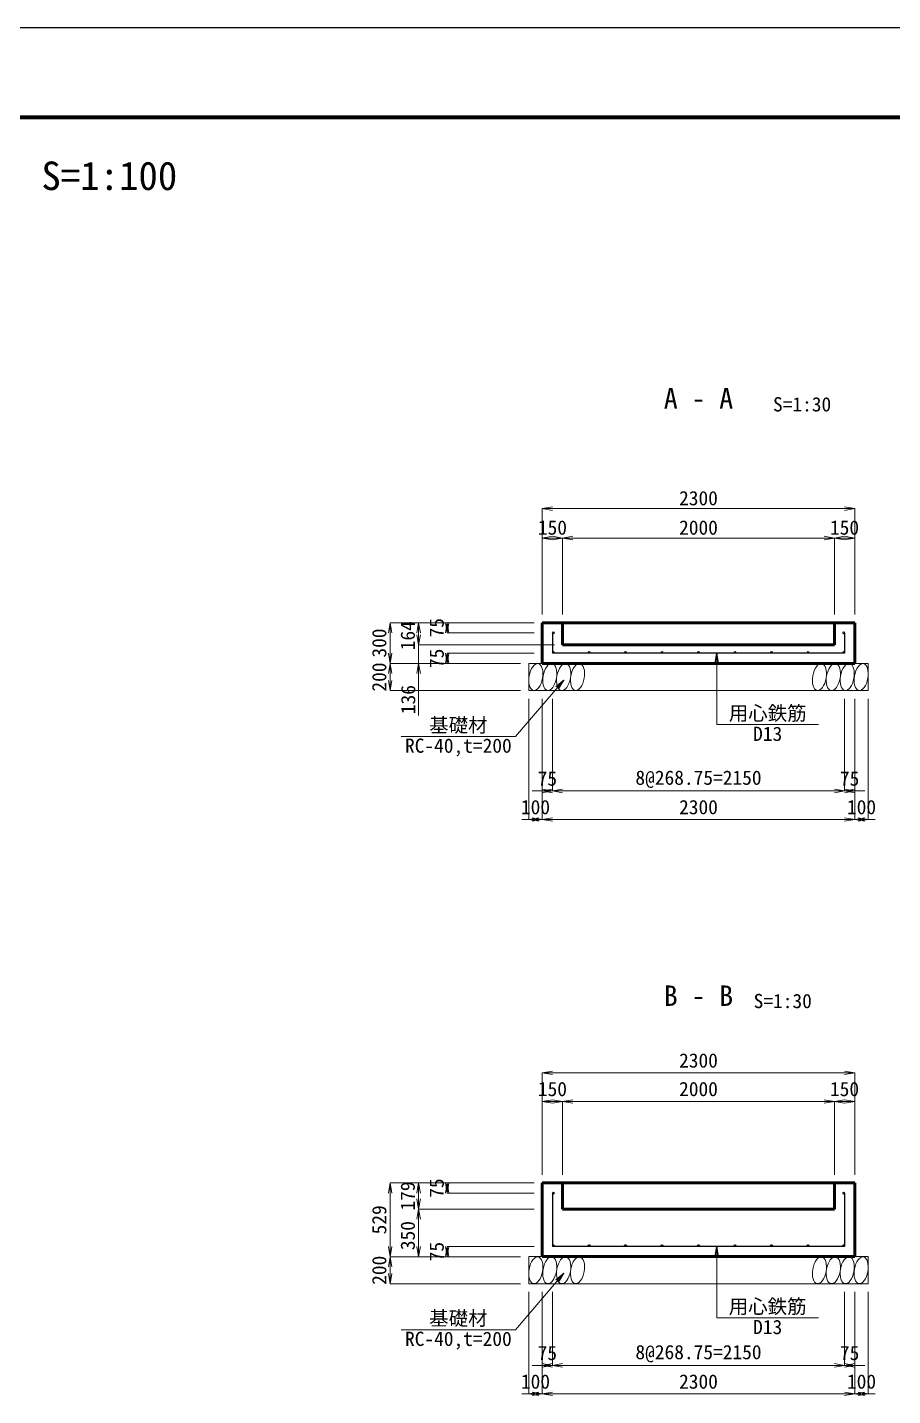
# Model space of a CAD drawing. Header units: millimetres. Extents: x 26429 to 134623, y -33914 to 95091.
# Drawn here: x 97962 to 119194, y 61534 to 95091 of the extents above; entities that cross this region are included whole.
import ezdxf
from ezdxf.enums import TextEntityAlignment as Align

# ---------------------------------------------------------------- set-up
doc = ezdxf.new("R2010")
doc.units = ezdxf.units.MM
doc.header["$LTSCALE"] = 100
doc.header["$PDSIZE"] = 300
doc.layers.get('Defpoints').update_dxf_attribs({"color": 191})
for name, color, linetype, lineweight in [('D-BYP-STR1', 2, 'Continuous', 13), ('D-BYP-STR4', 6, 'Continuous', 25), ('D-BYP-STR7', 2, 'Continuous', 13), ('D-STR', 1, 'Continuous', 50), ('D-STR-DIM', 7, 'Continuous', 13), ('D-STR-HTXT', 7, 'Continuous', 13), ('D-STR-TXT', 7, 'Continuous', 13), ('D-TTL', 2, 'Continuous', 140), ('D-TTL-TXT', 7, 'Continuous', 13)]:
    doc.layers.add(name, color=color, linetype=linetype, lineweight=lineweight)
doc.styles.add('MS ゴシック', font='MS Gothic.ttf')
doc.styles.add('ＭＳ ゴシック', font='MS Gothic.ttf')
doc.dimstyles.new('DIM-100', dxfattribs={"dimscale": 100, "dimtxt": 3.5, "dimasz": 2.5, "dimexe": 0, "dimexo": 2, "dimgap": 0.8, "dimtad": 1, "dimdec": 0, "dimzin": 0, "dimdsep": 46, "dimtxsty": 'MS ゴシック', "dimblk": 'OPEN', "dimcen": 0.1, "dimclrd": 256, "dimclre": 256, "dimclrt": 256, "dimaunit": 1, "dimadec": 4, "dimazin": 0, "dimtfac": 1, "dimtdec": 0, "dimtmove": 0, "dimatfit": 3, "dimldrblk": 'OPEN', "dimfxl": 1, "dimtolj": 1, "dimtzin": 0, "dimlwd": -1, "dimlwe": -1, "dimarcsym": 0})
doc.dimstyles.new('DIM-100-F', dxfattribs={"dimscale": 100, "dimtxt": 3.5, "dimasz": 2.5, "dimexe": 0, "dimexo": 2, "dimgap": 0.8, "dimtad": 1, "dimdec": 0, "dimzin": 0, "dimdsep": 46, "dimtxsty": 'MS ゴシック', "dimblk": 'OPEN', "dimcen": 0.1, "dimclrd": 256, "dimclre": 256, "dimclrt": 256, "dimaunit": 1, "dimadec": 4, "dimazin": 0, "dimtfac": 1, "dimtdec": 0, "dimtmove": 2, "dimatfit": 3, "dimldrblk": 'OPEN', "dimfxl": 1, "dimtolj": 1, "dimtzin": 0, "dimlwd": -1, "dimlwe": -1, "dimarcsym": 2})

# ---------------------------------------------------------------- blocks, each defined once
blk = doc.blocks.new('_Open')
at = {"color": 0, "linetype": 'ByBlock', "lineweight": -2}
for p, q in [((-1, 0.17), (0, 0)), ((-1, -0.17), (0, 0)), ((0, 0), (-1, 0))]:
    blk.add_line(p, q, dxfattribs=at)
blk = doc.blocks.new('*D48')
at = {"layer": 'D-STR-DIM', "transparency": 16777216}
for p, q in [((110596, 66949), (110596, 68749)), ((110596, 68749), (111096, 68749)), ((111096, 66949), (111096, 68749))]:
    blk.add_line(p, q, dxfattribs=at)
at = {"layer": 'D-STR-DIM', "linetype": 'Continuous', "transparency": 16777216}
for q in [(110596, 68749), (111096, 68749)]:
    blk.add_line((110846, 68749), q, dxfattribs=at)
at = {"layer": 'Defpoints', "color": 0, "linetype": 'Continuous', "transparency": 16777216}
for p in [(111096, 68749), (110596, 66749), (111096, 66749)]:
    blk.add_point(p, dxfattribs=at)
at = {"layer": 'D-STR-DIM', "linetype": 'Continuous', "transparency": 16777216, "xscale": 250, "yscale": 250, "zscale": 250, "rotation": 180}
blk.add_blockref('_Open', (110596, 68749), dxfattribs=at)
at = {"layer": 'D-STR-DIM', "linetype": 'Continuous', "transparency": 16777216, "xscale": 250, "yscale": 250, "zscale": 250}
blk.add_blockref('_Open', (111096, 68749), dxfattribs=at)
at = {"layer": 'D-STR-DIM', "linetype": 'Continuous', "transparency": 16777216, "insert": (110846, 69051), "char_height": 350, "attachment_point": 5, "style": 'MS ゴシック'}
blk.add_mtext('\\A1;150', dxfattribs=at)
blk = doc.blocks.new('*D49')
at = {"layer": 'D-STR-DIM', "transparency": 16777216}
for p, q in [((111096, 66949), (111096, 68749)), ((111346, 68749), (117513, 68749)), ((117763, 66949), (117763, 68749))]:
    blk.add_line(p, q, dxfattribs=at)
at = {"layer": 'Defpoints', "color": 0, "linetype": 'Continuous', "transparency": 16777216}
for p in [(117763, 68749), (111096, 66749), (117763, 66749)]:
    blk.add_point(p, dxfattribs=at)
at = {"layer": 'D-STR-DIM', "linetype": 'Continuous', "transparency": 16777216, "xscale": 250, "yscale": 250, "zscale": 250, "rotation": 180}
blk.add_blockref('_Open', (111096, 68749), dxfattribs=at)
at = {"layer": 'D-STR-DIM', "linetype": 'Continuous', "transparency": 16777216, "xscale": 250, "yscale": 250, "zscale": 250}
blk.add_blockref('_Open', (117763, 68749), dxfattribs=at)
at = {"layer": 'D-STR-DIM', "linetype": 'Continuous', "transparency": 16777216, "insert": (114430, 69051), "char_height": 350, "attachment_point": 5, "style": 'MS ゴシック'}
blk.add_mtext('\\A1;2000', dxfattribs=at)
blk = doc.blocks.new('*D50')
at = {"layer": 'D-STR-DIM', "transparency": 16777216}
for p, q in [((117763, 66949), (117763, 68749)), ((117763, 68749), (118263, 68749)), ((118263, 66949), (118263, 68749))]:
    blk.add_line(p, q, dxfattribs=at)
at = {"layer": 'D-STR-DIM', "linetype": 'Continuous', "transparency": 16777216}
for q in [(117763, 68749), (118263, 68749)]:
    blk.add_line((118013, 68749), q, dxfattribs=at)
at = {"layer": 'Defpoints', "color": 0, "linetype": 'Continuous', "transparency": 16777216}
for p in [(118263, 68749), (117763, 66749), (118263, 66749)]:
    blk.add_point(p, dxfattribs=at)
at = {"layer": 'D-STR-DIM', "linetype": 'Continuous', "transparency": 16777216, "xscale": 250, "yscale": 250, "zscale": 250, "rotation": 180}
blk.add_blockref('_Open', (117763, 68749), dxfattribs=at)
at = {"layer": 'D-STR-DIM', "linetype": 'Continuous', "transparency": 16777216, "xscale": 250, "yscale": 250, "zscale": 250}
blk.add_blockref('_Open', (118263, 68749), dxfattribs=at)
at = {"layer": 'D-STR-DIM', "linetype": 'Continuous', "transparency": 16777216, "insert": (118013, 69051), "char_height": 350, "attachment_point": 5, "style": 'MS ゴシック'}
blk.add_mtext('\\A1;150', dxfattribs=at)
blk = doc.blocks.new('*D51')
at = {"layer": 'D-STR-DIM', "transparency": 16777216}
for p, q in [((110596, 66949), (110596, 69449)), ((110846, 69449), (118013, 69449)), ((118263, 66949), (118263, 69449))]:
    blk.add_line(p, q, dxfattribs=at)
at = {"layer": 'Defpoints', "color": 0, "linetype": 'Continuous', "transparency": 16777216}
for p in [(118263, 69449), (110596, 66749), (118263, 66749)]:
    blk.add_point(p, dxfattribs=at)
at = {"layer": 'D-STR-DIM', "linetype": 'Continuous', "transparency": 16777216, "xscale": 250, "yscale": 250, "zscale": 250, "rotation": 180}
blk.add_blockref('_Open', (110596, 69449), dxfattribs=at)
at = {"layer": 'D-STR-DIM', "linetype": 'Continuous', "transparency": 16777216, "xscale": 250, "yscale": 250, "zscale": 250}
blk.add_blockref('_Open', (118263, 69449), dxfattribs=at)
at = {"layer": 'D-STR-DIM', "linetype": 'Continuous', "transparency": 16777216, "insert": (114430, 69751), "char_height": 350, "attachment_point": 5, "style": 'MS ゴシック'}
blk.add_mtext('\\A1;2300', dxfattribs=at)
blk = doc.blocks.new('*D52')
at = {"layer": 'D-STR-DIM', "transparency": 16777216}
for p, q in [((110263, 64076), (110263, 61576)), ((110596, 64076), (110596, 61576)), ((110263, 61576), (110596, 61576))]:
    blk.add_line(p, q, dxfattribs=at)
at = {"layer": 'D-STR-DIM', "linetype": 'Continuous', "transparency": 16777216}
for p, q in [((110346, 61576), (110096, 61576)), ((110513, 61576), (110763, 61576))]:
    blk.add_line(p, q, dxfattribs=at)
at = {"layer": 'Defpoints', "color": 0, "linetype": 'Continuous', "transparency": 16777216}
for p in [(110263, 64276), (110596, 64276), (110596, 61576)]:
    blk.add_point(p, dxfattribs=at)
at = {"layer": 'D-STR-DIM', "linetype": 'Continuous', "transparency": 16777216, "xscale": 250, "yscale": 250, "zscale": 250, "rotation": 180}
blk.add_blockref('_Open', (110263, 61576), dxfattribs=at)
at = {"layer": 'D-STR-DIM', "linetype": 'Continuous', "transparency": 16777216, "xscale": 250, "yscale": 250, "zscale": 250}
blk.add_blockref('_Open', (110596, 61576), dxfattribs=at)
at = {"layer": 'D-STR-DIM', "linetype": 'Continuous', "transparency": 16777216, "insert": (110430, 61877), "char_height": 350, "attachment_point": 5, "style": 'MS ゴシック'}
blk.add_mtext('\\A1;100', dxfattribs=at)
blk = doc.blocks.new('*D53')
at = {"layer": 'D-STR-DIM', "transparency": 16777216}
for p, q in [((110596, 64076), (110596, 61576)), ((118263, 64076), (118263, 61576)), ((110846, 61576), (118013, 61576))]:
    blk.add_line(p, q, dxfattribs=at)
at = {"layer": 'Defpoints', "color": 0, "linetype": 'Continuous', "transparency": 16777216}
for p in [(110596, 64276), (118263, 64276), (118263, 61576)]:
    blk.add_point(p, dxfattribs=at)
at = {"layer": 'D-STR-DIM', "linetype": 'Continuous', "transparency": 16777216, "xscale": 250, "yscale": 250, "zscale": 250, "rotation": 180}
blk.add_blockref('_Open', (110596, 61576), dxfattribs=at)
at = {"layer": 'D-STR-DIM', "linetype": 'Continuous', "transparency": 16777216, "xscale": 250, "yscale": 250, "zscale": 250}
blk.add_blockref('_Open', (118263, 61576), dxfattribs=at)
at = {"layer": 'D-STR-DIM', "linetype": 'Continuous', "transparency": 16777216, "insert": (114430, 61877), "char_height": 350, "attachment_point": 5, "style": 'MS ゴシック'}
blk.add_mtext('\\A1;2300', dxfattribs=at)
blk = doc.blocks.new('*D54')
at = {"layer": 'D-STR-DIM', "transparency": 16777216}
for p, q in [((118263, 64076), (118263, 61576)), ((118596, 64076), (118596, 61576)), ((118263, 61576), (118596, 61576))]:
    blk.add_line(p, q, dxfattribs=at)
at = {"layer": 'D-STR-DIM', "linetype": 'Continuous', "transparency": 16777216}
for p, q in [((118346, 61576), (118096, 61576)), ((118513, 61576), (118763, 61576))]:
    blk.add_line(p, q, dxfattribs=at)
at = {"layer": 'Defpoints', "color": 0, "linetype": 'Continuous', "transparency": 16777216}
for p in [(118263, 64276), (118596, 64276), (118596, 61576)]:
    blk.add_point(p, dxfattribs=at)
at = {"layer": 'D-STR-DIM', "linetype": 'Continuous', "transparency": 16777216, "xscale": 250, "yscale": 250, "zscale": 250, "rotation": 180}
blk.add_blockref('_Open', (118263, 61576), dxfattribs=at)
at = {"layer": 'D-STR-DIM', "linetype": 'Continuous', "transparency": 16777216, "xscale": 250, "yscale": 250, "zscale": 250}
blk.add_blockref('_Open', (118596, 61576), dxfattribs=at)
at = {"layer": 'D-STR-DIM', "linetype": 'Continuous', "transparency": 16777216, "insert": (118430, 61877), "char_height": 350, "attachment_point": 5, "style": 'MS ゴシック'}
blk.add_mtext('\\A1;100', dxfattribs=at)
blk = doc.blocks.new('*D55')
at = {"layer": 'D-STR-DIM', "transparency": 16777216}
for p, q in [((110596, 64076), (110596, 62276)), ((110846, 64076), (110846, 62276)), ((110596, 62276), (110846, 62276))]:
    blk.add_line(p, q, dxfattribs=at)
at = {"layer": 'D-STR-DIM', "linetype": 'Continuous', "transparency": 16777216}
for p, q in [((110596, 62276), (110346, 62276)), ((110846, 62276), (111096, 62276))]:
    blk.add_line(p, q, dxfattribs=at)
at = {"layer": 'Defpoints', "color": 0, "linetype": 'Continuous', "transparency": 16777216}
for p in [(110596, 64276), (110846, 64276), (110846, 62276)]:
    blk.add_point(p, dxfattribs=at)
at = {"layer": 'D-STR-DIM', "linetype": 'Continuous', "transparency": 16777216, "xscale": 250, "yscale": 250, "zscale": 250, "rotation": 180}
blk.add_blockref('_Open', (110596, 62276), dxfattribs=at)
at = {"layer": 'D-STR-DIM', "linetype": 'Continuous', "transparency": 16777216, "xscale": 250, "yscale": 250, "zscale": 250}
blk.add_blockref('_Open', (110846, 62276), dxfattribs=at)
at = {"layer": 'D-STR-DIM', "linetype": 'Continuous', "transparency": 16777216, "insert": (110721, 62577), "char_height": 350, "attachment_point": 5, "style": 'MS ゴシック'}
blk.add_mtext('\\A1;75', dxfattribs=at)
blk = doc.blocks.new('*D56')
at = {"layer": 'D-STR-DIM', "transparency": 16777216}
for p, q in [((110846, 64076), (110846, 62276)), ((118013, 64076), (118013, 62276)), ((111096, 62276), (117763, 62276))]:
    blk.add_line(p, q, dxfattribs=at)
at = {"layer": 'Defpoints', "color": 0, "linetype": 'Continuous', "transparency": 16777216}
for p in [(110846, 64276), (118013, 64276), (118013, 62276)]:
    blk.add_point(p, dxfattribs=at)
at = {"layer": 'D-STR-DIM', "linetype": 'Continuous', "transparency": 16777216, "xscale": 250, "yscale": 250, "zscale": 250, "rotation": 180}
blk.add_blockref('_Open', (110846, 62276), dxfattribs=at)
at = {"layer": 'D-STR-DIM', "linetype": 'Continuous', "transparency": 16777216, "xscale": 250, "yscale": 250, "zscale": 250}
blk.add_blockref('_Open', (118013, 62276), dxfattribs=at)
at = {"layer": 'D-STR-DIM', "linetype": 'Continuous', "transparency": 16777216, "insert": (114430, 62563), "char_height": 350, "attachment_point": 5, "style": 'MS ゴシック'}
blk.add_mtext('\\A1;8@268.75=2150', dxfattribs=at)
blk = doc.blocks.new('*D57')
at = {"layer": 'D-STR-DIM', "transparency": 16777216}
for p, q in [((118013, 64076), (118013, 62276)), ((118263, 64076), (118263, 62276)), ((118013, 62276), (118263, 62276))]:
    blk.add_line(p, q, dxfattribs=at)
at = {"layer": 'D-STR-DIM', "linetype": 'Continuous', "transparency": 16777216}
for p, q in [((118013, 62276), (117763, 62276)), ((118263, 62276), (118513, 62276))]:
    blk.add_line(p, q, dxfattribs=at)
at = {"layer": 'Defpoints', "color": 0, "linetype": 'Continuous', "transparency": 16777216}
for p in [(118013, 64276), (118263, 64276), (118263, 62276)]:
    blk.add_point(p, dxfattribs=at)
at = {"layer": 'D-STR-DIM', "linetype": 'Continuous', "transparency": 16777216, "xscale": 250, "yscale": 250, "zscale": 250, "rotation": 180}
blk.add_blockref('_Open', (118013, 62276), dxfattribs=at)
at = {"layer": 'D-STR-DIM', "linetype": 'Continuous', "transparency": 16777216, "xscale": 250, "yscale": 250, "zscale": 250}
blk.add_blockref('_Open', (118263, 62276), dxfattribs=at)
at = {"layer": 'D-STR-DIM', "linetype": 'Continuous', "transparency": 16777216, "insert": (118138, 62577), "char_height": 350, "attachment_point": 5, "style": 'MS ゴシック'}
blk.add_mtext('\\A1;75', dxfattribs=at)
blk = doc.blocks.new('*D58')
at = {"layer": 'D-STR-DIM', "transparency": 16777216}
for p, q in [((110063, 64942), (106863, 64942)), ((106863, 64692), (106863, 64526)), ((110063, 64276), (106863, 64276))]:
    blk.add_line(p, q, dxfattribs=at)
at = {"layer": 'Defpoints', "color": 0, "linetype": 'Continuous', "transparency": 16777216}
for p in [(110263, 64942), (106863, 64276), (110263, 64276)]:
    blk.add_point(p, dxfattribs=at)
at = {"layer": 'D-STR-DIM', "linetype": 'Continuous', "transparency": 16777216, "xscale": 250, "yscale": 250, "zscale": 250}
for p, rotation in [((106863, 64942), 90), ((106863, 64276), 270)]:
    blk.add_blockref('_Open', p, dxfattribs=dict(at, rotation=rotation))
at = {"layer": 'D-STR-DIM', "linetype": 'Continuous', "transparency": 16777216, "insert": (106598, 64609), "char_height": 350, "attachment_point": 5, "rotation": 90, "style": 'MS ゴシック'}
blk.add_mtext('\\A1;200', dxfattribs=at)
blk = doc.blocks.new('*D59')
at = {"layer": 'D-STR-DIM', "transparency": 16777216}
for p, q in [((110396, 66749), (106863, 66749)), ((106863, 66499), (106863, 65192)), ((110063, 64942), (106863, 64942))]:
    blk.add_line(p, q, dxfattribs=at)
at = {"layer": 'Defpoints', "color": 0, "linetype": 'Continuous', "transparency": 16777216}
for p in [(110596, 66749), (106863, 64942), (110263, 64942)]:
    blk.add_point(p, dxfattribs=at)
at = {"layer": 'D-STR-DIM', "linetype": 'Continuous', "transparency": 16777216, "xscale": 250, "yscale": 250, "zscale": 250}
for p, rotation in [((106863, 66749), 90), ((106863, 64942), 270)]:
    blk.add_blockref('_Open', p, dxfattribs=dict(at, rotation=rotation))
at = {"layer": 'D-STR-DIM', "linetype": 'Continuous', "transparency": 16777216, "insert": (106598, 65846), "char_height": 350, "attachment_point": 5, "rotation": 90, "style": 'MS ゴシック'}
blk.add_mtext('\\A1;529', dxfattribs=at)
blk = doc.blocks.new('*D60')
at = {"layer": 'D-STR-DIM', "transparency": 16777216}
for p, q in [((110396, 66749), (107563, 66749)), ((107563, 66749), (107563, 66109)), ((110396, 66109), (107563, 66109))]:
    blk.add_line(p, q, dxfattribs=at)
at = {"layer": 'D-STR-DIM', "linetype": 'Continuous', "transparency": 16777216}
for p, q in [((107563, 66359), (107563, 66609)), ((107563, 66499), (107563, 66249))]:
    blk.add_line(p, q, dxfattribs=at)
at = {"layer": 'Defpoints', "color": 0, "linetype": 'Continuous', "transparency": 16777216}
for p in [(110596, 66749), (107563, 66109), (110596, 66109)]:
    blk.add_point(p, dxfattribs=at)
at = {"layer": 'D-STR-DIM', "linetype": 'Continuous', "transparency": 16777216, "xscale": 250, "yscale": 250, "zscale": 250}
for p, rotation in [((107563, 66749), 90), ((107563, 66109), 270)]:
    blk.add_blockref('_Open', p, dxfattribs=dict(at, rotation=rotation))
at = {"layer": 'D-STR-DIM', "linetype": 'Continuous', "transparency": 16777216, "insert": (107298, 66429), "char_height": 350, "attachment_point": 5, "rotation": 90, "style": 'MS ゴシック'}
blk.add_mtext('\\A1;179', dxfattribs=at)
blk = doc.blocks.new('*D61')
at = {"layer": 'D-STR-DIM', "transparency": 16777216}
for p, q in [((110396, 66109), (107563, 66109)), ((107563, 65859), (107563, 65192)), ((110063, 64942), (107563, 64942))]:
    blk.add_line(p, q, dxfattribs=at)
at = {"layer": 'Defpoints', "color": 0, "linetype": 'Continuous', "transparency": 16777216}
for p in [(110596, 66109), (107563, 64942), (110263, 64942)]:
    blk.add_point(p, dxfattribs=at)
at = {"layer": 'D-STR-DIM', "linetype": 'Continuous', "transparency": 16777216, "xscale": 250, "yscale": 250, "zscale": 250}
for p, rotation in [((107563, 66109), 90), ((107563, 64942), 270)]:
    blk.add_blockref('_Open', p, dxfattribs=dict(at, rotation=rotation))
at = {"layer": 'D-STR-DIM', "linetype": 'Continuous', "transparency": 16777216, "insert": (107298, 65459), "char_height": 350, "attachment_point": 5, "rotation": 90, "style": 'MS ゴシック'}
blk.add_mtext('\\A1;350', dxfattribs=at)
blk = doc.blocks.new('*D64')
at = {"layer": 'D-STR-DIM', "transparency": 16777216}
for p, q in [((110263, 78624), (110263, 75663)), ((110596, 78624), (110596, 75663)), ((110263, 75663), (110596, 75663))]:
    blk.add_line(p, q, dxfattribs=at)
at = {"layer": 'D-STR-DIM', "linetype": 'Continuous', "transparency": 16777216}
for p, q in [((110346, 75663), (110096, 75663)), ((110513, 75663), (110763, 75663))]:
    blk.add_line(p, q, dxfattribs=at)
at = {"layer": 'Defpoints', "color": 0, "linetype": 'Continuous', "transparency": 16777216}
for p in [(110263, 78824), (110596, 78824), (110596, 75663)]:
    blk.add_point(p, dxfattribs=at)
at = {"layer": 'D-STR-DIM', "linetype": 'Continuous', "transparency": 16777216, "xscale": 250, "yscale": 250, "zscale": 250, "rotation": 180}
blk.add_blockref('_Open', (110263, 75663), dxfattribs=at)
at = {"layer": 'D-STR-DIM', "linetype": 'Continuous', "transparency": 16777216, "xscale": 250, "yscale": 250, "zscale": 250}
blk.add_blockref('_Open', (110596, 75663), dxfattribs=at)
at = {"layer": 'D-STR-DIM', "linetype": 'Continuous', "transparency": 16777216, "insert": (110430, 75965), "char_height": 350, "attachment_point": 5, "style": 'MS ゴシック'}
blk.add_mtext('\\A1;100', dxfattribs=at)
blk = doc.blocks.new('*D65')
at = {"layer": 'D-STR-DIM', "transparency": 16777216}
for p, q in [((110596, 78624), (110596, 75663)), ((118263, 78624), (118263, 75663)), ((110846, 75663), (118013, 75663))]:
    blk.add_line(p, q, dxfattribs=at)
at = {"layer": 'Defpoints', "color": 0, "linetype": 'Continuous', "transparency": 16777216}
for p in [(110596, 78824), (118263, 78824), (118263, 75663)]:
    blk.add_point(p, dxfattribs=at)
at = {"layer": 'D-STR-DIM', "linetype": 'Continuous', "transparency": 16777216, "xscale": 250, "yscale": 250, "zscale": 250, "rotation": 180}
blk.add_blockref('_Open', (110596, 75663), dxfattribs=at)
at = {"layer": 'D-STR-DIM', "linetype": 'Continuous', "transparency": 16777216, "xscale": 250, "yscale": 250, "zscale": 250}
blk.add_blockref('_Open', (118263, 75663), dxfattribs=at)
at = {"layer": 'D-STR-DIM', "linetype": 'Continuous', "transparency": 16777216, "insert": (114430, 75965), "char_height": 350, "attachment_point": 5, "style": 'MS ゴシック'}
blk.add_mtext('\\A1;2300', dxfattribs=at)
blk = doc.blocks.new('*D66')
at = {"layer": 'D-STR-DIM', "transparency": 16777216}
for p, q in [((118263, 78624), (118263, 75663)), ((118596, 78624), (118596, 75663)), ((118263, 75663), (118596, 75663))]:
    blk.add_line(p, q, dxfattribs=at)
at = {"layer": 'D-STR-DIM', "linetype": 'Continuous', "transparency": 16777216}
for p, q in [((118346, 75663), (118096, 75663)), ((118513, 75663), (118763, 75663))]:
    blk.add_line(p, q, dxfattribs=at)
at = {"layer": 'Defpoints', "color": 0, "linetype": 'Continuous', "transparency": 16777216}
for p in [(118263, 78824), (118596, 78824), (118596, 75663)]:
    blk.add_point(p, dxfattribs=at)
at = {"layer": 'D-STR-DIM', "linetype": 'Continuous', "transparency": 16777216, "xscale": 250, "yscale": 250, "zscale": 250, "rotation": 180}
blk.add_blockref('_Open', (118263, 75663), dxfattribs=at)
at = {"layer": 'D-STR-DIM', "linetype": 'Continuous', "transparency": 16777216, "xscale": 250, "yscale": 250, "zscale": 250}
blk.add_blockref('_Open', (118596, 75663), dxfattribs=at)
at = {"layer": 'D-STR-DIM', "linetype": 'Continuous', "transparency": 16777216, "insert": (118430, 75965), "char_height": 350, "attachment_point": 5, "style": 'MS ゴシック'}
blk.add_mtext('\\A1;100', dxfattribs=at)
blk = doc.blocks.new('*D67')
at = {"layer": 'D-STR-DIM', "transparency": 16777216}
for p, q in [((110596, 78624), (110596, 76363)), ((110846, 78624), (110846, 76363)), ((110596, 76363), (110846, 76363))]:
    blk.add_line(p, q, dxfattribs=at)
at = {"layer": 'D-STR-DIM', "linetype": 'Continuous', "transparency": 16777216}
for p, q in [((110596, 76363), (110346, 76363)), ((110846, 76363), (111096, 76363))]:
    blk.add_line(p, q, dxfattribs=at)
at = {"layer": 'Defpoints', "color": 0, "linetype": 'Continuous', "transparency": 16777216}
for p in [(110596, 78824), (110846, 78824), (110846, 76363)]:
    blk.add_point(p, dxfattribs=at)
at = {"layer": 'D-STR-DIM', "linetype": 'Continuous', "transparency": 16777216, "xscale": 250, "yscale": 250, "zscale": 250, "rotation": 180}
blk.add_blockref('_Open', (110596, 76363), dxfattribs=at)
at = {"layer": 'D-STR-DIM', "linetype": 'Continuous', "transparency": 16777216, "xscale": 250, "yscale": 250, "zscale": 250}
blk.add_blockref('_Open', (110846, 76363), dxfattribs=at)
at = {"layer": 'D-STR-DIM', "linetype": 'Continuous', "transparency": 16777216, "insert": (110721, 76665), "char_height": 350, "attachment_point": 5, "style": 'MS ゴシック'}
blk.add_mtext('\\A1;75', dxfattribs=at)
blk = doc.blocks.new('*D68')
at = {"layer": 'D-STR-DIM', "transparency": 16777216}
for p, q in [((110846, 78624), (110846, 76363)), ((118013, 78624), (118013, 76363)), ((111096, 76363), (117763, 76363))]:
    blk.add_line(p, q, dxfattribs=at)
at = {"layer": 'Defpoints', "color": 0, "linetype": 'Continuous', "transparency": 16777216}
for p in [(110846, 78824), (118013, 78824), (118013, 76363)]:
    blk.add_point(p, dxfattribs=at)
at = {"layer": 'D-STR-DIM', "linetype": 'Continuous', "transparency": 16777216, "xscale": 250, "yscale": 250, "zscale": 250, "rotation": 180}
blk.add_blockref('_Open', (110846, 76363), dxfattribs=at)
at = {"layer": 'D-STR-DIM', "linetype": 'Continuous', "transparency": 16777216, "xscale": 250, "yscale": 250, "zscale": 250}
blk.add_blockref('_Open', (118013, 76363), dxfattribs=at)
at = {"layer": 'D-STR-DIM', "linetype": 'Continuous', "transparency": 16777216, "insert": (114430, 76651), "char_height": 350, "attachment_point": 5, "style": 'MS ゴシック'}
blk.add_mtext('\\A1;8@268.75=2150', dxfattribs=at)
blk = doc.blocks.new('*D69')
at = {"layer": 'D-STR-DIM', "transparency": 16777216}
for p, q in [((118013, 78624), (118013, 76363)), ((118263, 78624), (118263, 76363)), ((118013, 76363), (118263, 76363))]:
    blk.add_line(p, q, dxfattribs=at)
at = {"layer": 'D-STR-DIM', "linetype": 'Continuous', "transparency": 16777216}
for p, q in [((118013, 76363), (117763, 76363)), ((118263, 76363), (118513, 76363))]:
    blk.add_line(p, q, dxfattribs=at)
at = {"layer": 'Defpoints', "color": 0, "linetype": 'Continuous', "transparency": 16777216}
for p in [(118013, 78824), (118263, 78824), (118263, 76363)]:
    blk.add_point(p, dxfattribs=at)
at = {"layer": 'D-STR-DIM', "linetype": 'Continuous', "transparency": 16777216, "xscale": 250, "yscale": 250, "zscale": 250, "rotation": 180}
blk.add_blockref('_Open', (118013, 76363), dxfattribs=at)
at = {"layer": 'D-STR-DIM', "linetype": 'Continuous', "transparency": 16777216, "xscale": 250, "yscale": 250, "zscale": 250}
blk.add_blockref('_Open', (118263, 76363), dxfattribs=at)
at = {"layer": 'D-STR-DIM', "linetype": 'Continuous', "transparency": 16777216, "insert": (118138, 76665), "char_height": 350, "attachment_point": 5, "style": 'MS ゴシック'}
blk.add_mtext('\\A1;75', dxfattribs=at)
blk = doc.blocks.new('*D70')
at = {"layer": 'D-STR-DIM', "transparency": 16777216}
for p, q in [((110063, 79491), (106863, 79491)), ((106863, 79241), (106863, 79074)), ((110063, 78824), (106863, 78824))]:
    blk.add_line(p, q, dxfattribs=at)
at = {"layer": 'Defpoints', "color": 0, "linetype": 'Continuous', "transparency": 16777216}
for p in [(110263, 79491), (106863, 78824), (110263, 78824)]:
    blk.add_point(p, dxfattribs=at)
at = {"layer": 'D-STR-DIM', "linetype": 'Continuous', "transparency": 16777216, "xscale": 250, "yscale": 250, "zscale": 250}
for p, rotation in [((106863, 79491), 90), ((106863, 78824), 270)]:
    blk.add_blockref('_Open', p, dxfattribs=dict(at, rotation=rotation))
at = {"layer": 'D-STR-DIM', "linetype": 'Continuous', "transparency": 16777216, "insert": (106598, 79157), "char_height": 350, "attachment_point": 5, "rotation": 90, "style": 'MS ゴシック'}
blk.add_mtext('\\A1;200', dxfattribs=at)
blk = doc.blocks.new('*D71')
at = {"layer": 'D-STR-DIM', "transparency": 16777216}
for p, q in [((110396, 80491), (106863, 80491)), ((106863, 80241), (106863, 79741)), ((110063, 79491), (106863, 79491))]:
    blk.add_line(p, q, dxfattribs=at)
at = {"layer": 'Defpoints', "color": 0, "linetype": 'Continuous', "transparency": 16777216}
for p in [(110596, 80491), (106863, 79491), (110263, 79491)]:
    blk.add_point(p, dxfattribs=at)
at = {"layer": 'D-STR-DIM', "linetype": 'Continuous', "transparency": 16777216, "xscale": 250, "yscale": 250, "zscale": 250}
for p, rotation in [((106863, 80491), 90), ((106863, 79491), 270)]:
    blk.add_blockref('_Open', p, dxfattribs=dict(at, rotation=rotation))
at = {"layer": 'D-STR-DIM', "linetype": 'Continuous', "transparency": 16777216, "insert": (106598, 79991), "char_height": 350, "attachment_point": 5, "rotation": 90, "style": 'MS ゴシック'}
blk.add_mtext('\\A1;300', dxfattribs=at)
blk = doc.blocks.new('*D72')
at = {"layer": 'D-STR-DIM', "transparency": 16777216}
for p, q in [((110396, 80491), (107563, 80491)), ((107563, 80491), (107563, 79944)), ((110896, 79944), (107563, 79944))]:
    blk.add_line(p, q, dxfattribs=at)
at = {"layer": 'D-STR-DIM', "linetype": 'Continuous', "transparency": 16777216}
for p, q in [((107563, 80194), (107563, 80444)), ((107563, 80241), (107563, 79991))]:
    blk.add_line(p, q, dxfattribs=at)
at = {"layer": 'Defpoints', "color": 0, "linetype": 'Continuous', "transparency": 16777216}
for p in [(110596, 80491), (107563, 79944), (111096, 79944)]:
    blk.add_point(p, dxfattribs=at)
at = {"layer": 'D-STR-DIM', "linetype": 'Continuous', "transparency": 16777216, "xscale": 250, "yscale": 250, "zscale": 250}
for p, rotation in [((107563, 80491), 90), ((107563, 79944), 270)]:
    blk.add_blockref('_Open', p, dxfattribs=dict(at, rotation=rotation))
at = {"layer": 'D-STR-DIM', "linetype": 'Continuous', "transparency": 16777216, "insert": (107298, 80171), "char_height": 350, "attachment_point": 5, "rotation": 90, "style": 'MS ゴシック'}
blk.add_mtext('\\A1;164', dxfattribs=at)
blk = doc.blocks.new('*D73')
at = {"layer": 'D-STR-DIM', "transparency": 16777216}
for p, q in [((107563, 80194), (107563, 80444)), ((110896, 79944), (107563, 79944)), ((107563, 79944), (107563, 79491)), ((110063, 79491), (107563, 79491)), ((107563, 79241), (107563, 78218))]:
    blk.add_line(p, q, dxfattribs=at)
at = {"layer": 'Defpoints', "color": 0, "linetype": 'Continuous', "transparency": 16777216}
for p in [(111096, 79944), (107563, 79491), (110263, 79491)]:
    blk.add_point(p, dxfattribs=at)
at = {"layer": 'D-STR-DIM', "linetype": 'Continuous', "transparency": 16777216, "xscale": 250, "yscale": 250, "zscale": 250}
for p, rotation in [((107563, 79944), 270), ((107563, 79491), 90)]:
    blk.add_blockref('_Open', p, dxfattribs=dict(at, rotation=rotation))
at = {"layer": 'D-STR-DIM', "linetype": 'Continuous', "transparency": 16777216, "insert": (107308, 78604), "char_height": 350, "attachment_point": 5, "rotation": 90, "style": 'MS ゴシック'}
blk.add_mtext('\\A1;136', dxfattribs=at)
blk = doc.blocks.new('*D75')
at = {"layer": 'D-STR-DIM', "transparency": 16777216}
for p, q in [((110596, 80691), (110596, 83287)), ((110846, 83287), (118013, 83287)), ((118263, 80691), (118263, 83287))]:
    blk.add_line(p, q, dxfattribs=at)
at = {"layer": 'Defpoints', "color": 0, "transparency": 16777216}
for p in [(118263, 83287), (110596, 80491), (118263, 80491)]:
    blk.add_point(p, dxfattribs=at)
at = {"layer": 'D-STR-DIM', "transparency": 16777216, "xscale": 250, "yscale": 250, "zscale": 250, "rotation": 180}
blk.add_blockref('_Open', (110596, 83287), dxfattribs=at)
at = {"layer": 'D-STR-DIM', "transparency": 16777216, "xscale": 250, "yscale": 250, "zscale": 250}
blk.add_blockref('_Open', (118263, 83287), dxfattribs=at)
at = {"layer": 'D-STR-DIM', "transparency": 16777216, "insert": (114430, 83542), "char_height": 350, "attachment_point": 5, "style": 'MS ゴシック'}
blk.add_mtext('\\A1;2300', dxfattribs=at)
blk = doc.blocks.new('*D76')
at = {"layer": 'D-STR-DIM', "transparency": 16777216}
for p, q in [((110596, 80691), (110596, 82566)), ((110596, 82566), (111096, 82566)), ((110846, 82566), (110596, 82566)), ((110846, 82566), (111096, 82566)), ((111096, 80691), (111096, 82566))]:
    blk.add_line(p, q, dxfattribs=at)
at = {"layer": 'Defpoints', "color": 0, "transparency": 16777216}
for p in [(111096, 82566), (110596, 80491), (111096, 80491)]:
    blk.add_point(p, dxfattribs=at)
at = {"layer": 'D-STR-DIM', "transparency": 16777216, "xscale": 250, "yscale": 250, "zscale": 250, "rotation": 180}
blk.add_blockref('_Open', (110596, 82566), dxfattribs=at)
at = {"layer": 'D-STR-DIM', "transparency": 16777216, "xscale": 250, "yscale": 250, "zscale": 250}
blk.add_blockref('_Open', (111096, 82566), dxfattribs=at)
at = {"layer": 'D-STR-DIM', "transparency": 16777216, "insert": (110846, 82821), "char_height": 350, "attachment_point": 5, "style": 'MS ゴシック'}
blk.add_mtext('\\A1;150', dxfattribs=at)
blk = doc.blocks.new('*D77')
at = {"layer": 'D-STR-DIM', "transparency": 16777216}
for p, q in [((111096, 80691), (111096, 82566)), ((111346, 82566), (117513, 82566)), ((117763, 80691), (117763, 82566))]:
    blk.add_line(p, q, dxfattribs=at)
at = {"layer": 'Defpoints', "color": 0, "transparency": 16777216}
for p in [(117763, 82566), (111096, 80491), (117763, 80491)]:
    blk.add_point(p, dxfattribs=at)
at = {"layer": 'D-STR-DIM', "transparency": 16777216, "xscale": 250, "yscale": 250, "zscale": 250, "rotation": 180}
blk.add_blockref('_Open', (111096, 82566), dxfattribs=at)
at = {"layer": 'D-STR-DIM', "transparency": 16777216, "xscale": 250, "yscale": 250, "zscale": 250}
blk.add_blockref('_Open', (117763, 82566), dxfattribs=at)
at = {"layer": 'D-STR-DIM', "transparency": 16777216, "insert": (114430, 82821), "char_height": 350, "attachment_point": 5, "style": 'MS ゴシック'}
blk.add_mtext('\\A1;2000', dxfattribs=at)
blk = doc.blocks.new('*D78')
at = {"layer": 'D-STR-DIM', "transparency": 16777216}
for p, q in [((117763, 80691), (117763, 82566)), ((117763, 82566), (118263, 82566)), ((118013, 82566), (117763, 82566)), ((118013, 82566), (118263, 82566)), ((118263, 80691), (118263, 82566))]:
    blk.add_line(p, q, dxfattribs=at)
at = {"layer": 'Defpoints', "color": 0, "transparency": 16777216}
for p in [(118263, 82566), (117763, 80491), (118263, 80491)]:
    blk.add_point(p, dxfattribs=at)
at = {"layer": 'D-STR-DIM', "transparency": 16777216, "xscale": 250, "yscale": 250, "zscale": 250, "rotation": 180}
blk.add_blockref('_Open', (117763, 82566), dxfattribs=at)
at = {"layer": 'D-STR-DIM', "transparency": 16777216, "xscale": 250, "yscale": 250, "zscale": 250}
blk.add_blockref('_Open', (118263, 82566), dxfattribs=at)
at = {"layer": 'D-STR-DIM', "transparency": 16777216, "insert": (118013, 82821), "char_height": 350, "attachment_point": 5, "style": 'MS ゴシック'}
blk.add_mtext('\\A1;150', dxfattribs=at)
blk = doc.blocks.new('*D79')
at = {"layer": 'D-STR-DIM', "transparency": 16777216}
for p, q in [((110396, 79741), (108263, 79741)), ((108263, 79491), (108263, 79741)), ((110063, 79491), (108263, 79491))]:
    blk.add_line(p, q, dxfattribs=at)
at = {"layer": 'Defpoints', "color": 0, "linetype": 'Continuous', "transparency": 16777216}
for p in [(108263, 79741), (110596, 79741), (110263, 79491)]:
    blk.add_point(p, dxfattribs=at)
at = {"layer": 'D-STR-DIM', "linetype": 'Continuous', "transparency": 16777216, "insert": (108008, 79616), "char_height": 350, "attachment_point": 5, "rotation": 90, "style": 'MS ゴシック'}
blk.add_mtext('\\A1;75', dxfattribs=at)
blk = doc.blocks.new('_None')
blk = doc.blocks.new('*D44')
at = {"layer": 'D-STR-DIM', "transparency": 16777216}
for p, q in [((110396, 80491), (108263, 80491)), ((108263, 80491), (108263, 80241)), ((110396, 80241), (108263, 80241))]:
    blk.add_line(p, q, dxfattribs=at)
at = {"layer": 'Defpoints', "color": 0, "linetype": 'Continuous', "transparency": 16777216}
for p in [(108263, 80241), (110596, 80491), (110596, 80241)]:
    blk.add_point(p, dxfattribs=at)
at = {"layer": 'D-STR-DIM', "linetype": 'Continuous', "transparency": 16777216, "insert": (108008, 80366), "char_height": 350, "attachment_point": 5, "rotation": 90, "style": 'MS ゴシック'}
blk.add_mtext('\\A1;75', dxfattribs=at)
blk = doc.blocks.new('*D45')
at = {"layer": 'D-STR-DIM', "transparency": 16777216}
for p, q in [((110396, 65192), (108263, 65192)), ((108263, 64942), (108263, 65192)), ((110063, 64942), (108263, 64942))]:
    blk.add_line(p, q, dxfattribs=at)
at = {"layer": 'Defpoints', "color": 0, "linetype": 'Continuous', "transparency": 16777216}
for p in [(108263, 65192), (110596, 65192), (110263, 64942)]:
    blk.add_point(p, dxfattribs=at)
at = {"layer": 'D-STR-DIM', "linetype": 'Continuous', "transparency": 16777216, "insert": (108008, 65067), "char_height": 350, "attachment_point": 5, "rotation": 90, "style": 'MS ゴシック'}
blk.add_mtext('\\A1;75', dxfattribs=at)
blk = doc.blocks.new('*D46')
at = {"layer": 'D-STR-DIM', "transparency": 16777216}
for p, q in [((110396, 66749), (108263, 66749)), ((108263, 66749), (108263, 66499)), ((110396, 66499), (108263, 66499))]:
    blk.add_line(p, q, dxfattribs=at)
at = {"layer": 'Defpoints', "color": 0, "linetype": 'Continuous', "transparency": 16777216}
for p in [(108263, 66499), (110596, 66749), (110596, 66499)]:
    blk.add_point(p, dxfattribs=at)
at = {"layer": 'D-STR-DIM', "linetype": 'Continuous', "transparency": 16777216, "insert": (108008, 66624), "char_height": 350, "attachment_point": 5, "rotation": 90, "style": 'MS ゴシック'}
blk.add_mtext('\\A1;75', dxfattribs=at)

msp = doc.modelspace()

# ---------------------------------------------------------------- linework, layer by layer
at = {"layer": 'D-BYP-STR1', "linetype": 'Continuous'}
for centre, major_axis in [((110439.1, 79157.3), (-57.9, -328.3)), ((110780.1, 79157.3), (-57.9, -328.3)), ((111121.2, 79157.3), (-57.9, -328.3)), ((111462.2, 79157.3), (-57.9, -328.3)), ((117397.2, 79157.3), (-57.9, -328.3)), ((117738.2, 79157.3), (-57.9, -328.3)), ((118079.3, 79157.3), (-57.9, -328.3)), ((118420.3, 79157.3), (-57.9, -328.3)), ((110439.1, 64609.2), (57.9, 328.3)), ((110780.1, 64609.2), (57.9, 328.3)), ((111121.2, 64609.2), (57.9, 328.3)), ((111462.2, 64609.2), (57.9, 328.3)), ((117397.2, 64609.2), (-57.9, -328.3)), ((117738.2, 64609.2), (-57.9, -328.3)), ((118079.3, 64609.2), (-57.9, -328.3)), ((118420.3, 64609.2), (-57.9, -328.3))]:
    msp.add_ellipse(centre, major_axis=major_axis, ratio=0.5, dxfattribs=at)
at = {"layer": 'D-BYP-STR4', "linetype": 'Continuous'}
for p, q in [((110846.4, 80240.6), (110846.4, 79740.6)), ((118013, 80240.6), (118013, 79740.6)), ((118013, 79740.6), (110846.4, 79740.6)), ((110846.4, 66499.2), (110846.4, 65192.5)), ((118013, 66499.2), (118013, 65192.5)), ((118013, 65192.5), (110846.4, 65192.5))]:
    msp.add_line(p, q, dxfattribs=at)
for centre in [(110868, 80240.6), (117991.4, 80240.6), (110868, 79762.3), (111744.7, 79762.3), (112638, 79762.3), (113533.9, 79762.3), (114429.7, 79762.3), (115325.5, 79762.3), (116221.4, 79762.3), (117117.2, 79762.3), (117991.4, 79761.5), (110868, 66499.2), (117991.4, 66499.2), (110868, 65214.2), (111744.7, 65214.2), (112638, 65214.2), (113533.9, 65214.2), (114429.7, 65214.2), (115325.5, 65214.2), (116221.4, 65214.2), (117117.2, 65214.2), (117991.4, 65213.4)]:
    msp.add_circle(centre, 21.7, dxfattribs=at)
at = {"layer": 'D-BYP-STR7', "linetype": 'Continuous'}
for p, q in [((110263, 79490.6), (118596.4, 79490.6)), ((110263, 79490.6), (110263, 78824)), ((118596.4, 79490.6), (118596.4, 78824)), ((110263, 78824), (118596.4, 78824)), ((110263, 64942.5), (118596.4, 64942.5)), ((110263, 64942.5), (110263, 64275.8)), ((118596.4, 64942.5), (118596.4, 64275.8)), ((110263, 64275.8), (118596.4, 64275.8))]:
    msp.add_line(p, q, dxfattribs=at)
at = {"layer": 'D-STR', "linetype": 'Continuous'}
for p, q in [((110596.4, 80490.6), (111096.4, 80490.6)), ((110596.4, 80490.6), (110596.4, 79490.6)), ((111096.4, 80490.6), (111096.4, 79944.1)), ((111096.4, 80490.6), (117763, 80490.6)), ((117763, 80490.6), (117763, 79944.1)), ((117763, 80490.6), (118263, 80490.6)), ((118263, 80490.6), (118263, 79490.6)), ((111096.4, 79944.1), (117763, 79944.1)), ((110596.4, 79490.6), (118263, 79490.6)), ((110596.4, 66749.2), (111096.4, 66749.2)), ((110596.4, 66749.2), (110596.4, 64942.5)), ((111096.4, 66749.2), (111096.4, 66109.2)), ((111096.4, 66749.2), (117763, 66749.2)), ((117763, 66749.2), (117763, 66109.2)), ((117763, 66749.2), (118263, 66749.2)), ((118263, 66749.2), (118263, 64942.5)), ((111096.4, 66109.2), (117763, 66109.2)), ((110596.4, 64942.5), (118263, 64942.5))]:
    msp.add_line(p, q, dxfattribs=at)
at = {"layer": 'D-STR-HTXT'}
for p, q in [((114877.6, 77990.6), (117377.6, 77990.6)), ((107137.6, 77700.1), (109937.6, 77700.1)), ((114877.6, 63442.5), (117377.6, 63442.5)), ((107137.6, 63152), (109937.6, 63152))]:
    msp.add_line(p, q, dxfattribs=at)
at = {"layer": 'D-TTL'}
msp.add_line((52573.4, 92890.6), (132573.4, 92890.6), dxfattribs=at)
at = {"layer": 'Defpoints', "color": 1}
msp.add_line((50523.4, 95090.6), (134623.4, 95090.6), dxfattribs=at)

# ---------------------------------------------------------------- block references
at = {"layer": 'D-STR-DIM', "linetype": 'Continuous', "yscale": 250, "zscale": 250, "rotation": 90}
for p, xscale in [((108263, 80490.6), 250), ((108263, 80240.6), -250), ((108263, 79740.6), 250), ((108263, 79490.6), -250), ((108263, 66749.2), 250), ((108263, 66499.2), -250), ((108263, 65192.5), 250), ((108263, 64942.5), -250)]:
    msp.add_blockref('_Open', p, dxfattribs=dict(at, xscale=xscale))

# ---------------------------------------------------------------- texts
at = {"layer": 'D-STR-HTXT', "style": 'ＭＳ ゴシック'}
for s, p in [('基礎材', (108537.6, 77700.1)), ('用心鉄筋', (116127.6, 77990.6)), ('用心鉄筋', (116127.6, 63442.5)), ('基礎材', (108537.6, 63152))]:
    msp.add_text(s, height=350, dxfattribs=at).set_placement(p, align=Align.BOTTOM_CENTER)
for s, p in [('D13', (116127.6, 77940.6)), ('RC-40,t=200', (108537.6, 77650.1)), ('RC-40,t=200', (108537.6, 63102)), ('D13', (116127.6, 63392.5))]:
    msp.add_text(s, height=350, dxfattribs=at).set_placement(p, align=Align.TOP_CENTER)
at = {"layer": 'D-STR-TXT', "style": 'ＭＳ ゴシック'}
msp.add_text('A - A', height=500, dxfattribs=at).set_placement((114429.7, 85593.2), align=Align.BOTTOM_CENTER)
msp.add_text('S=1:30', height=350, dxfattribs=at).set_placement((116257.8, 85565.9), align=Align.BOTTOM_LEFT)
msp.add_text('B - B', height=500, dxfattribs=at).set_placement((114429.7, 71092.8), align=Align.CENTER)
msp.add_text('S=1:30', height=350, dxfattribs=at).set_placement((115782.8, 71037.5))
at = {"layer": 'D-TTL-TXT', "style": 'MS ゴシック'}
msp.add_text('S=1:100', height=700, dxfattribs=at).set_placement((99973.4, 90890.6), align=Align.BOTTOM_CENTER)

# ---------------------------------------------------------------- dimensions: what is measured, and where the dimension line sits
at = {"layer": 'D-STR-DIM'}
for base, p1, p2, override, picture, middle in [((118263, 83286.5), (110596.4, 80490.6), (118263, 80490.6), {"dimscale": 100, "dimlfac": 0.3}, '*D75', (114429.7, 83541.5)), ((111096.4, 82565.7), (110596.4, 80490.6), (111096.4, 80490.6), {"dimlfac": 0.3, "dimtix": 1}, '*D76', (110846.4, 82820.7)), ((117763, 82565.7), (111096.4, 80490.6), (117763, 80490.6), {"dimlfac": 0.3, "dimtix": 1}, '*D77', (114429.7, 82820.7)), ((118263, 82565.7), (117763, 80490.6), (118263, 80490.6), {"dimlfac": 0.3, "dimtix": 1}, '*D78', (118013, 82820.7))]:
    dim = msp.add_linear_dim(base=base, p1=p1, p2=p2, dimstyle='DIM-100-F', override=override, dxfattribs=at)
    dim.commit()
    dim.dimension.update_dxf_attribs({"geometry": picture, "text_midpoint": middle})
at = {"layer": 'D-STR-DIM', "linetype": 'Continuous'}
for base, p1, p2, picture, middle in [((107563, 79944.1), (110596.4, 80490.6), (111096.4, 79944.1), '*D72', (107298.3, 80170.6)), ((106863, 79490.6), (110596.4, 80490.6), (110263, 79490.6), '*D71', (106598.3, 79990.6)), ((106863, 78824), (110263, 79490.6), (110263, 78824), '*D70', (106598.3, 79157.3))]:
    dim = msp.add_linear_dim(base=base, p1=p1, p2=p2, angle=270, dimstyle='DIM-100-F', override={"dimlfac": 0.3}, dxfattribs=at)
    dim.commit()
    dim.dimension.update_dxf_attribs({"geometry": picture, "text_midpoint": middle, "dimtype": 160, "text_rotation": 90})
for base, p1, p2, angle, picture, middle in [((108263, 80240.6), (110596.4, 80490.6), (110596.4, 80240.6), 270, '*D44', (108263, 80365.6)), ((108263, 79740.6), (110263, 79490.6), (110596.4, 79740.6), 90, '*D79', (108263, 79615.6)), ((108263, 66499.2), (110596.4, 66749.2), (110596.4, 66499.2), 270, '*D46', (108263, 66624.2)), ((108263, 65192.5), (110263, 64942.5), (110596.4, 65192.5), 90, '*D45', (108263, 65067.5))]:
    dim = msp.add_linear_dim(base=base, p1=p1, p2=p2, angle=angle, dimstyle='DIM-100', override={"dimlfac": 0.3, "dimblk1": 'None', "dimblk2": 'None', "dimsah": 1}, dxfattribs=at)
    dim.commit()
    dim.dimension.update_dxf_attribs({"geometry": picture, "text_midpoint": middle, "dimtype": 160})
dim = msp.add_linear_dim(base=(107563, 79490.6), p1=(111096.4, 79944.1), p2=(110263, 79490.6), angle=270, dimstyle='DIM-100', override={"dimlfac": 0.3}, dxfattribs=at)
dim.commit()
dim.dimension.update_dxf_attribs({"geometry": '*D73', "text_midpoint": (107308, 78604.2)})
for base, p1, p2, picture, middle in [((110596.4, 75663.4), (110263, 78824), (110596.4, 78824), '*D64', (110429.7, 75964.9)), ((110846.4, 76363.4), (110596.4, 78824), (110846.4, 78824), '*D67', (110721.4, 76664.9)), ((118263, 75663.4), (110596.4, 78824), (118263, 78824), '*D65', (114429.7, 75964.9)), ((118263, 76363.4), (118013, 78824), (118263, 78824), '*D69', (118138, 76664.9)), ((118596.4, 75663.4), (118263, 78824), (118596.4, 78824), '*D66', (118429.7, 75964.9))]:
    dim = msp.add_linear_dim(base=base, p1=p1, p2=p2, dimstyle='DIM-100-F', override={"dimlfac": 0.3}, dxfattribs=at)
    dim.commit()
    dim.dimension.update_dxf_attribs({"geometry": picture, "text_midpoint": middle, "dimtype": 160, "text_rotation": 360})
for base, p1, p2, text, picture, middle in [((118013, 76363.4), (110846.4, 78824), (118013, 78824), '8@268.75=<>', '*D68', (114429.7, 76650.5)), ((118263, 69449.2), (110596.4, 66749.2), (118263, 66749.2), '2300', '*D51', (114429.7, 69750.6)), ((111096.4, 68749.2), (110596.4, 66749.2), (111096.4, 66749.2), '150', '*D48', (110846.4, 69050.6)), ((117763, 68749.2), (111096.4, 66749.2), (117763, 66749.2), '2000', '*D49', (114429.7, 69050.6)), ((118263, 68749.2), (117763, 66749.2), (118263, 66749.2), '150', '*D50', (118013, 69050.6)), ((110596.4, 61575.8), (110263, 64275.8), (110596.4, 64275.8), '100', '*D52', (110429.7, 61877.3)), ((110846.4, 62275.8), (110596.4, 64275.8), (110846.4, 64275.8), '75', '*D55', (110721.4, 62577.3)), ((118263, 61575.8), (110596.4, 64275.8), (118263, 64275.8), '2300', '*D53', (114429.7, 61877.3)), ((118013, 62275.8), (110846.4, 64275.8), (118013, 64275.8), '8@268.75=2150', '*D56', (114429.7, 62563)), ((118263, 62275.8), (118013, 64275.8), (118263, 64275.8), '75', '*D57', (118138, 62577.3)), ((118596.4, 61575.8), (118263, 64275.8), (118596.4, 64275.8), '100', '*D54', (118429.7, 61877.3))]:
    dim = msp.add_linear_dim(base=base, p1=p1, p2=p2, text=text, dimstyle='DIM-100-F', override={"dimlfac": 0.3}, dxfattribs=at)
    dim.commit()
    dim.dimension.update_dxf_attribs({"geometry": picture, "text_midpoint": middle, "dimtype": 160, "text_rotation": 360})
for base, p1, p2, text, picture, middle in [((107563, 66109.2), (110596.4, 66749.2), (110596.4, 66109.2), '179', '*D60', (107298.3, 66429.2)), ((106863, 64942.5), (110596.4, 66749.2), (110263, 64942.5), '529', '*D59', (106598.3, 65845.8)), ((107563, 64942.5), (110596.4, 66109.2), (110263, 64942.5), '350', '*D61', (107298.3, 65459.2)), ((106863, 64275.8), (110263, 64942.5), (110263, 64275.8), '200', '*D58', (106598.3, 64609.2))]:
    dim = msp.add_linear_dim(base=base, p1=p1, p2=p2, angle=270, text=text, dimstyle='DIM-100-F', override={"dimlfac": 0.3}, dxfattribs=at)
    dim.commit()
    dim.dimension.update_dxf_attribs({"geometry": picture, "text_midpoint": middle, "dimtype": 160, "text_rotation": 90})

# ---------------------------------------------------------------- leaders
at = {"layer": 'D-STR-HTXT'}
for points in [[(114877.6, 79740.6), (114877.6, 77990.6)], [(111122.2, 79084.8), (109937.6, 77700.1)], [(114877.6, 65192.5), (114877.6, 63442.5)], [(111122.2, 64536.6), (109937.6, 63152)]]:
    msp.add_leader(points, dimstyle='DIM-100-F', override={"dimgap": 0.8, "dimtad": 0}, dxfattribs=at)

doc.saveas('drawing.dxf')
